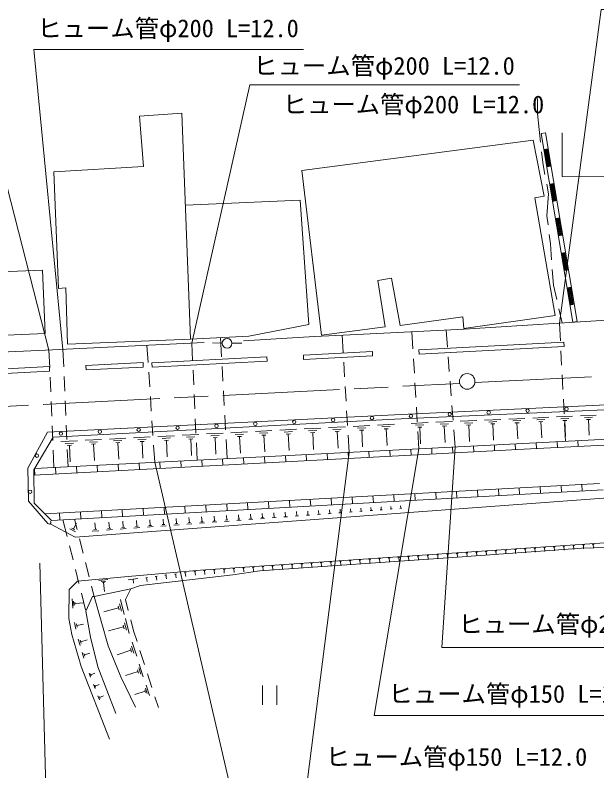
# Model space of a CAD drawing. Units: millimetres, scale not verified. Extents: x 40000 to 680000, y 20000 to 380000.
# Drawn here: x 121375 to 181140, y 242870 to 320544 of the extents above; entities that cross this region are included whole.
import ezdxf
from ezdxf.enums import TextEntityAlignment as Align

# ---------------------------------------------------------------- set-up
doc = ezdxf.new("R2010")
doc.units = ezdxf.units.MM
doc.header["$LTSCALE"] = 1000
doc.linetypes.add('CHAIN', pattern=[18.5, 12, -1.5, 3.5, -1.5])
for name, color, linetype, lineweight in [('M-BGD', 7, 'Continuous', 13), ('M-BMK', 2, 'CHAIN', 13), ('M-BMK-SRVR', 3, 'Continuous', 13), ('M-STR-HTXT', 7, 'Continuous', 13)]:
    doc.layers.add(name, color=color, linetype=linetype, lineweight=lineweight)
doc.styles.add('ＭＳ ゴシック', font='')
doc.styles.get('ＭＳ ゴシック').set_extended_font_data('MS Gothic')

msp = doc.modelspace()

# ---------------------------------------------------------------- linework, layer by layer
at = {"layer": 'M-BGD'}
for p, q in [((175038, 310427), (175038, 311983)), ((175213, 308800), (175038, 310427)), ((175358, 307478), (175213, 308800)), ((175421, 308361), (175864, 308435)), ((179100, 289049), (175864, 308435)), ((178656, 288975), (175421, 308361)), ((175614, 305163), (175468, 306484)), ((176137, 306804), (175693, 306730)), ((176078, 304969), (175782, 306744)), ((176167, 304984), (175870, 306759)), ((176255, 304999), (175959, 306774)), ((176344, 305013), (176048, 306789)), ((175802, 304165), (175614, 305163)), ((175989, 304954), (176433, 305028)), ((176177, 302186), (175988, 303183)), ((176729, 303253), (176285, 303179)), ((176670, 301418), (176374, 303193)), ((176759, 301433), (176463, 303208)), ((176848, 301448), (176552, 303223)), ((176937, 301462), (176640, 303238)), ((176014, 299917), (176177, 302186)), ((176582, 301403), (177025, 301477)), ((176127, 298974), (176014, 299917)), ((177322, 299702), (176878, 299628)), ((177263, 297867), (176967, 299643)), ((177352, 297882), (177055, 299657)), ((177441, 297897), (177144, 299672)), ((177529, 297912), (177233, 299687)), ((176359, 297039), (176246, 297981)), ((177174, 297852), (177618, 297926)), ((176483, 295407), (176359, 297039)), ((177914, 296151), (177471, 296077)), ((177856, 294316), (177559, 296092)), ((177944, 294331), (177648, 296106)), ((178033, 294346), (177737, 296121)), ((178122, 294361), (177826, 296136)), ((176683, 292777), (176559, 294410)), ((177767, 294301), (178211, 294375)), ((177013, 291329), (176683, 292777)), ((178507, 292600), (178063, 292526)), ((178448, 290765), (178152, 292541)), ((178537, 290780), (178241, 292556)), ((178626, 290795), (178329, 292570)), ((178715, 290810), (178418, 292585)), ((178359, 290751), (178803, 290825)), ((177564, 288906), (177234, 290354)), ((178656, 288975), (179100, 289049)), ((165645, 288182), (165783, 286406)), ((177299, 288890), (177394, 287057)), ((142468, 287401), (142580, 285426)), ((154974, 287651), (155079, 285869)), ((162238, 286230), (162130, 288007)), ((139613, 285060), (139532, 286821)), ((142655, 286835), (141656, 286870)), ((143655, 286818), (144655, 286818)), ((124851, 286119), (124925, 284335)), ((126369, 284406), (126292, 286188)), ((134916, 286600), (135034, 284833)), ((177445, 286058), (177523, 284560)), ((162391, 283734), (162299, 285231)), ((165861, 285409), (165977, 283914)), ((142636, 284428), (142721, 282930)), ((155138, 284871), (155226, 283374)), ((135101, 283836), (135201, 282339)), ((139728, 282562), (139659, 284061)), ((177574, 283561), (177651, 282063)), ((124966, 283336), (125028, 281837)), ((126477, 281909), (126412, 283407)), ((162543, 281239), (162452, 282736)), ((166055, 282917), (166171, 281422)), ((155285, 282375), (155373, 280878)), ((135268, 281341), (135368, 279845)), ((139842, 280065), (139773, 281563)), ((142777, 281932), (142862, 280434)), ((125069, 280838), (125131, 279339)), ((126584, 279411), (126520, 280910)), ((166249, 280425), (166365, 278929)), ((177703, 281064), (177780, 279566)), ((155432, 279880), (155521, 278382)), ((162695, 278743), (162604, 280241)), ((139956, 277568), (139888, 279066)), ((142919, 279436), (143003, 277938)), ((167105, 278806), (168795, 278881)), ((169600, 278917), (171277, 278992)), ((172082, 279028), (173746, 279102)), ((172508, 278838), (173340, 278875)), ((174552, 279138), (176203, 279211)), ((174974, 278950), (175800, 278986)), ((177009, 279247), (178648, 279320)), ((177428, 279060), (178247, 279097)), ((177642, 278865), (178051, 278883)), ((177846, 278874), (177919, 277235)), ((179453, 279356), (181080, 279428)), ((179869, 279171), (180682, 279207)), ((180081, 278976), (180488, 278995)), ((180285, 278985), (180357, 277359)), ((123371, 273957), (210858, 278411)), ((125172, 278340), (125234, 276841)), ((126692, 276913), (126627, 278412)), ((135434, 278847), (135535, 277350)), ((151071, 278016), (152786, 278106)), ((153584, 278147), (155301, 278237)), ((156099, 278278), (157818, 278368)), ((156540, 278086), (157400, 278130)), ((158616, 278409), (160338, 278499)), ((159058, 278217), (159919, 278261)), ((162077, 278582), (163792, 278659)), ((162515, 278387), (163373, 278425)), ((162739, 278182), (163168, 278201)), ((162954, 278192), (163030, 276477)), ((164598, 278694), (166300, 278770)), ((165033, 278501), (165884, 278538)), ((165255, 278297), (165680, 278316)), ((165468, 278307), (165543, 276605)), ((167537, 278614), (168382, 278651)), ((167758, 278412), (168180, 278431)), ((167969, 278421), (168044, 276732)), ((170029, 278726), (170867, 278764)), ((170247, 278526), (170667, 278545)), ((170457, 278535), (170532, 276859)), ((172725, 278639), (173141, 278658)), ((172933, 278649), (173007, 276985)), ((175189, 278752), (175602, 278771)), ((175396, 278762), (175469, 277110)), ((177831, 278568), (177926, 276734)), ((136046, 277233), (137747, 277322)), ((138545, 277363), (140247, 277452)), ((141045, 277494), (142750, 277583)), ((141482, 277303), (142335, 277347)), ((143548, 277624), (145256, 277713)), ((143986, 277433), (144840, 277477)), ((146053, 277755), (147763, 277844)), ((146492, 277563), (147347, 277608)), ((146717, 277361), (147144, 277383)), ((146931, 277372), (147020, 275662)), ((148561, 277885), (150273, 277975)), ((149000, 277694), (149856, 277738)), ((149225, 277491), (149654, 277513)), ((149439, 277502), (149529, 275789)), ((151511, 277824), (152368, 277869)), ((151736, 277621), (152165, 277643)), ((151951, 277632), (152040, 275917)), ((154024, 277955), (154883, 278000)), ((154250, 277751), (154679, 277774)), ((154465, 277763), (154554, 276045)), ((155580, 277384), (155685, 275602)), ((156766, 277882), (157196, 277904)), ((156981, 277893), (157070, 276173)), ((159284, 278013), (159715, 278035)), ((159499, 278024), (159589, 276302)), ((162865, 275968), (162756, 277745)), ((166443, 277932), (166581, 276157)), ((126078, 276714), (127769, 276802)), ((126512, 276524), (127357, 276568)), ((128566, 276843), (130260, 276932)), ((129001, 276654), (129847, 276698)), ((131057, 276973), (132753, 277062)), ((131492, 276783), (132340, 276827)), ((131715, 276582), (132139, 276604)), ((131927, 276593), (132016, 274898)), ((133551, 277103), (135249, 277192)), ((133986, 276913), (134835, 276957)), ((134210, 276712), (134634, 276734)), ((134422, 276723), (134510, 275025)), ((136483, 277043), (137333, 277087)), ((136706, 276841), (137131, 276863)), ((136919, 276852), (137007, 275152)), ((138981, 277173), (139833, 277217)), ((139205, 276971), (139631, 276993)), ((139418, 276982), (139507, 275279)), ((140083, 274808), (140002, 276569)), ((141707, 277101), (142133, 277123)), ((141920, 277112), (142009, 275407)), ((143060, 276940), (143171, 274965)), ((144211, 277231), (144637, 277253)), ((144424, 277242), (144513, 275534)), ((174904, 276581), (174933, 276005)), ((177051, 276690), (177081, 276111)), ((179198, 276799), (179228, 276218)), ((125275, 275842), (125349, 274058)), ((126734, 276324), (127157, 276346)), ((126812, 274132), (126735, 275914)), ((126945, 276335), (127034, 274644)), ((129223, 276453), (129647, 276475)), ((129435, 276464), (129523, 274771)), ((135601, 276352), (135719, 274586)), ((159873, 275815), (159904, 275210)), ((162021, 275925), (162051, 275324)), ((164168, 276034), (164198, 275438)), ((166315, 276143), (166345, 275551)), ((168462, 276253), (168492, 275665)), ((170609, 276362), (170639, 275779)), ((172757, 276471), (172786, 275893)), ((144843, 275050), (144875, 274412)), ((146990, 275160), (147022, 274526)), ((149137, 275269), (149169, 274640)), ((151284, 275378), (151316, 274754)), ((153432, 275487), (153463, 274868)), ((155579, 275597), (155610, 274982)), ((157726, 275706), (157757, 275096)), ((129812, 274285), (129846, 273614)), ((131959, 274394), (131993, 273728)), ((134107, 274504), (134140, 273842)), ((136254, 274613), (136287, 273956)), ((138401, 274722), (138434, 274070)), ((140548, 274832), (140581, 274184)), ((142696, 274941), (142728, 274298)), ((123371, 273957), (123405, 273272)), ((125518, 274066), (125552, 273386)), ((127665, 274176), (127699, 273500)), ((124439, 269297), (181398, 272418)), ((173206, 271283), (173168, 271967)), ((175352, 271402), (175315, 272084)), ((177499, 271521), (177461, 272202)), ((179646, 271639), (179608, 272320)), ((181792, 271758), (125128, 268618)), ((158179, 270450), (158140, 271144)), ((160325, 270569), (160287, 271261)), ((162472, 270688), (162434, 271379)), ((164619, 270807), (164581, 271496)), ((166766, 270926), (166727, 271614)), ((168912, 271045), (168874, 271732)), ((171059, 271164), (171021, 271849)), ((143152, 269617), (143113, 270320)), ((145298, 269736), (145260, 270438)), ((147445, 269855), (147406, 270556)), ((149592, 269974), (149553, 270673)), ((151739, 270093), (151700, 270791)), ((153885, 270212), (153847, 270908)), ((156032, 270331), (155993, 271026)), ((130272, 268903), (130232, 269615)), ((132418, 269022), (132379, 269732)), ((134565, 269141), (134526, 269850)), ((136712, 269260), (136672, 269968)), ((138858, 269379), (138819, 270085)), ((141005, 269498), (140966, 270203)), ((151463, 269149), (151431, 269575)), ((152585, 269232), (152555, 269637)), ((153691, 269313), (153663, 269699)), ((154781, 269394), (154754, 269759)), ((155855, 269474), (155830, 269819)), ((157044, 269562), (156783, 269542)), ((156914, 269552), (156889, 269878)), ((158079, 269638), (157834, 269620)), ((157957, 269629), (157934, 269936)), ((159099, 269714), (158869, 269697)), ((158984, 269705), (158963, 269993)), ((160105, 269788), (159890, 269772)), ((159997, 269780), (159977, 270049)), ((161095, 269861), (160895, 269846)), ((160995, 269854), (160977, 270104)), ((125978, 268665), (125939, 269380)), ((128125, 268784), (128085, 269497)), ((137954, 268285), (137914, 268826)), ((139273, 268378), (139235, 268899)), ((140574, 268469), (140536, 268971)), ((141855, 268559), (141819, 269042)), ((143118, 268648), (143083, 269113)), ((144362, 268735), (144329, 269182)), ((145695, 268829), (145481, 268814)), ((145588, 268822), (145557, 269250)), ((147009, 268819), (146599, 268789)), ((146899, 268914), (146694, 268899)), ((146797, 268906), (146766, 269317)), ((148191, 268907), (147798, 268877)), ((147995, 268892), (147958, 269383)), ((149355, 268993), (148980, 268965)), ((149168, 268979), (149133, 269448)), ((150503, 269078), (150144, 269051)), ((150323, 269064), (150290, 269512)), ((151633, 269161), (151292, 269136)), ((152747, 269244), (152423, 269220)), ((153845, 269325), (153537, 269302)), ((154927, 269405), (154635, 269383)), ((155993, 269484), (155717, 269463)), ((126283, 268682), (126715, 266970)), ((127363, 267741), (127683, 268333)), ((127750, 267678), (127481, 268749)), ((129616, 267699), (129566, 268363)), ((131057, 267800), (131009, 268443)), ((132477, 267900), (132431, 268522)), ((134027, 268010), (133726, 267987)), ((133876, 267999), (133832, 268600)), ((135401, 268106), (135110, 268085)), ((135255, 268095), (135212, 268676)), ((136905, 268071), (136344, 268030)), ((136755, 268201), (136474, 268181)), ((136614, 268191), (136573, 268752)), ((138234, 268170), (137693, 268130)), ((138089, 268295), (137818, 268275)), ((139544, 268267), (139022, 268228)), ((139404, 268387), (139143, 268368)), ((140834, 268362), (140332, 268325)), ((140699, 268478), (140448, 268460)), ((142106, 268456), (141622, 268421)), ((141976, 268568), (141734, 268550)), ((143359, 268549), (142894, 268515)), ((143234, 268657), (143002, 268639)), ((144593, 268640), (144147, 268607)), ((144474, 268744), (144251, 268727)), ((145810, 268730), (145382, 268699)), ((127579, 267433), (126987, 267753)), ((127511, 267661), (127215, 267821)), ((129960, 267558), (129296, 267508)), ((129782, 267711), (129449, 267687)), ((131390, 267663), (130747, 267616)), ((131217, 267812), (130896, 267788)), ((132799, 267768), (132177, 267722)), ((132632, 267912), (132321, 267889)), ((134188, 267870), (133587, 267826)), ((135557, 267972), (134976, 267929)), ((128359, 265253), (127994, 266708)), ((126959, 266000), (127325, 264545)), ((173666, 265688), (173866, 265702)), ((173766, 265695), (173793, 265296)), ((174664, 265756), (174864, 265769)), ((174764, 265762), (174791, 265363)), ((175662, 265823), (175861, 265837)), ((175762, 265830), (175789, 265431)), ((176659, 265891), (176859, 265904)), ((176759, 265897), (176786, 265498)), ((177657, 265958), (177857, 265972)), ((177757, 265965), (177784, 265566)), ((178655, 266025), (178854, 266039)), ((178755, 266032), (178782, 265633)), ((179653, 266093), (179852, 266106)), ((179752, 266100), (179779, 265701)), ((180650, 266160), (180850, 266174)), ((180750, 266167), (180777, 265768)), ((161694, 264878), (161893, 264892)), ((161793, 264885), (161820, 264486)), ((162691, 264946), (162891, 264959)), ((162791, 264953), (162818, 264554)), ((163689, 265013), (163889, 265027)), ((163789, 265020), (163816, 264621)), ((164687, 265081), (164886, 265094)), ((164787, 265088), (164814, 264689)), ((165685, 265148), (165884, 265162)), ((165784, 265155), (165811, 264756)), ((166682, 265216), (166882, 265229)), ((166782, 265223), (166809, 264823)), ((167680, 265283), (167880, 265297)), ((167780, 265290), (167807, 264891)), ((168678, 265351), (168877, 265364)), ((168777, 265358), (168804, 264958)), ((169675, 265418), (169875, 265432)), ((169775, 265425), (169802, 265026)), ((170673, 265486), (170873, 265499)), ((170773, 265492), (170800, 265093)), ((171671, 265553), (171870, 265567)), ((171771, 265560), (171798, 265161)), ((172669, 265621), (172868, 265634)), ((172768, 265627), (172795, 265228)), ((128968, 262829), (128603, 264283)), ((150719, 264136), (150918, 264150)), ((150819, 264143), (150845, 263744)), ((151716, 264204), (151916, 264217)), ((151816, 264210), (151843, 263811)), ((152714, 264271), (152914, 264285)), ((152814, 264278), (152841, 263879)), ((153712, 264339), (153911, 264352)), ((153812, 264345), (153839, 263946)), ((154710, 264406), (154909, 264420)), ((154809, 264413), (154836, 264014)), ((155707, 264474), (155907, 264487)), ((155807, 264480), (155834, 264081)), ((156705, 264541), (156905, 264555)), ((156805, 264548), (156832, 264149)), ((157703, 264609), (157902, 264622)), ((157803, 264615), (157830, 264216)), ((158701, 264676), (158900, 264690)), ((158800, 264683), (158827, 264284)), ((159698, 264744), (159898, 264757)), ((159798, 264750), (159825, 264351)), ((160696, 264811), (160895, 264824)), ((160796, 264818), (160823, 264419)), ((127569, 263576), (127936, 262121)), ((139748, 263355), (139946, 263380)), ((139847, 263367), (139897, 262970)), ((140742, 263462), (140941, 263475)), ((140841, 263468), (140868, 263069)), ((141739, 263529), (141939, 263542)), ((141839, 263536), (141866, 263137)), ((142737, 263596), (142937, 263610)), ((142837, 263603), (142864, 263204)), ((143735, 263664), (143934, 263677)), ((143834, 263671), (143861, 263272)), ((144732, 263731), (144932, 263745)), ((144832, 263738), (144859, 263339)), ((145730, 263799), (145930, 263812)), ((145830, 263806), (145857, 263407)), ((146728, 263866), (146927, 263880)), ((146828, 263873), (146855, 263474)), ((147726, 263934), (147925, 263947)), ((147825, 263941), (147852, 263541)), ((148723, 264001), (148923, 264015)), ((148823, 264008), (148850, 263609)), ((149721, 264069), (149921, 264082)), ((149821, 264076), (149848, 263676)), ((127784, 262371), (132972, 262838)), ((133002, 262500), (133994, 262626)), ((133498, 262563), (133548, 262166)), ((134787, 262726), (134986, 262752)), ((134886, 262739), (134937, 262342)), ((135779, 262852), (135978, 262877)), ((135879, 262865), (135929, 262468)), ((136771, 262978), (136970, 263003)), ((136871, 262990), (136921, 262593)), ((137763, 263103), (137962, 263129)), ((137863, 263116), (137913, 262719)), ((138756, 263229), (138954, 263254)), ((138855, 263242), (138905, 262845)), ((129481, 260788), (129212, 261859)), ((129963, 262421), (130902, 262524)), ((130210, 262329), (130680, 262381)), ((130341, 262225), (130575, 262251)), ((130458, 262238), (130561, 261299)), ((128180, 261151), (128611, 259439)), ((133257, 261583), (129481, 260788)), ((132711, 260473), (133257, 261583)), ((127301, 259596), (127249, 260540)), ((127406, 259838), (127380, 260310)), ((132191, 260487), (132592, 258951)), ((133002, 259358), (132711, 260473)), ((127518, 259963), (127504, 260199)), ((127511, 260081), (128455, 260134)), ((132007, 259619), (130472, 259218)), ((131957, 259811), (132057, 259427)), ((132099, 260053), (132300, 259285)), ((127604, 257438), (127483, 258137)), ((127748, 257643), (127688, 257992)), ((127718, 257818), (128416, 257938)), ((132611, 258093), (132811, 257325)), ((132703, 258527), (133104, 256991)), ((133546, 257275), (133255, 258390)), ((132519, 257659), (130983, 257258)), ((132469, 257851), (132569, 257467)), ((133897, 256185), (133546, 257275)), ((128047, 255759), (127854, 256407)), ((128161, 255969), (128065, 256293)), ((128113, 256131), (128761, 256324)), ((133338, 255678), (133568, 254963)), ((133402, 256093), (133862, 254663)), ((128430, 254470), (128262, 255034)), ((128529, 254653), (128445, 254935)), ((128487, 254794), (129051, 254962)), ((133275, 255263), (131845, 254803)), ((133217, 255442), (133332, 255084)), ((134664, 253805), (134204, 255233)), ((133964, 253245), (134067, 252923)), ((134073, 253457), (134280, 252814)), ((134130, 253831), (134545, 252543)), ((129132, 252497), (128970, 252915)), ((129196, 252642), (129115, 252851)), ((129156, 252747), (129574, 252909)), ((134015, 253084), (132728, 252669)), ((135430, 251426), (134970, 252854)), ((129583, 251335), (129421, 251752)), ((129647, 251480), (129566, 251688)), ((129606, 251584), (130023, 251746)), ((134826, 251672), (135169, 250604)), ((134731, 251052), (133663, 250708)), ((134688, 251186), (134774, 250919)), ((134778, 251362), (134950, 250828)), ((146774, 251658), (146774, 249658)), ((148274, 251658), (148274, 249658)), ((130033, 250176), (129872, 250591)), ((130096, 250320), (130016, 250527)), ((130056, 250424), (130470, 250584)), ((136088, 249384), (135737, 250474))]:
    msp.add_line(p, q, dxfattribs=at)
for points in [[(125347, 304439), (134562, 304984), (134138, 310148), (138488, 310482), (139404, 287250)], [(177572, 308455), (177572, 303968), (206105, 303798), (205936, 308370)], [(152848, 287642), (150818, 304560), (174609, 307693), (175710, 301936), (174778, 301766), (176872, 289670)], [(125347, 304439), (125825, 292443), (126587, 292505), (126754, 286711), (139404, 287250)], [(138862, 300999), (150646, 301535), (151555, 288757), (145388, 287544), (139404, 287250)], [(115674, 287434), (124456, 287813), (124174, 294348), (115626, 293979)], [(176872, 289670), (167481, 288352), (167365, 289541), (160926, 288642), (160037, 293503), (158653, 293264), (159398, 288491), (152848, 287642)], [(183766, 289296), (167503, 288274), (155786, 287692), (152114, 287506), (144846, 287063)], [(140811, 286882), (124511, 286103), (104727, 285211)], [(124731, 268302), (122736, 270590), (122682, 273987), (124703, 277667), (161029, 279484), (208346, 281711), (211482, 278320), (211876, 274012), (210567, 271813)], [(125277, 277173), (161051, 279037), (208284, 281140)], [(123301, 273267), (174338, 275976), (210874, 277783)], [(125128, 268618), (123347, 270375), (123292, 273824), (125277, 277173)], [(124991, 268263), (127553, 266878), (182290, 270928)], [(182948, 266375), (140415, 263498), (132972, 262838)], [(133257, 261583), (134269, 261931), (143727, 263028), (146498, 263445), (166355, 264806), (179593, 265752), (182117, 265822)], [(131066, 246131), (128164, 253610), (127193, 256877), (126908, 258528), (126915, 261517), (127784, 262371)], [(129481, 260788), (129313, 260792), (128642, 259274)], [(129481, 260788), (130922, 255733), (132242, 252536), (133736, 249405)], [(128642, 259274), (129103, 256621), (129858, 253563), (131709, 248762)]]:
    msp.add_lwpolyline(points, dxfattribs=at)
for points in [[(162889, 285683), (177781, 286479), (177757, 286929), (162865, 286133)], [(151018, 285156), (158103, 285531), (158081, 285959), (150996, 285584)], [(135439, 284369), (147261, 284982), (147238, 285417), (135416, 284804)], [(95676, 282404), (124923, 283953), (124898, 284414), (95652, 282865)], [(128659, 284082), (134544, 284367), (134522, 284829), (128636, 284545)]]:
    msp.add_lwpolyline(points, close=True, dxfattribs=at)
for centre, radius in [((143155, 286818), 500), ((166030, 279519), 175), ((170026, 279707), 175), ((174021, 279895), 175), ((178017, 280083), 175), ((150050, 278735), 175), ((154045, 278934), 175), ((158040, 279134), 175), ((162035, 279331), 175), ((134070, 277935), 175), ((138065, 278135), 175), ((142060, 278335), 175), ((146055, 278535), 175), ((126080, 277536), 175), ((130075, 277735), 175), ((123612, 275264), 175), ((122920, 271558), 175)]:
    msp.add_circle(centre, radius, dxfattribs=at)
msp.add_arc((124872, 268425), 188, 221.0815, 41.0815, dxfattribs=at)
at = {"layer": 'M-BMK'}
msp.add_line((68815, 277705), (167046, 282691), dxfattribs=at)
msp.add_lwpolyline([(168611, 282789), (242941, 286456), (253352, 287001), (261008, 287365), (265523, 287414), (267474, 287495)], dxfattribs=at)
at = {"layer": 'M-BMK-SRVR'}
msp.add_circle((167818, 282899), 800, dxfattribs=at)
at = {"layer": 'M-STR-HTXT'}
msp.add_line((124964, 225506), (123920, 264218), dxfattribs=at)
for points in [[(124851, 286119), (115429, 322885), (143145, 322885)], [(177299, 288890), (181571, 321106), (209287, 321106)], [(126292, 286188), (123300, 317008), (151016, 317008)], [(139532, 286821), (145478, 313395), (173194, 313395)], [(162865, 275968), (158256, 248557), (186853, 248557)], [(166581, 276157), (165214, 255559), (193811, 255559)], [(155685, 275602), (151367, 241695), (179963, 241695)], [(135719, 274586), (144367, 237417), (172964, 237417)]]:
    msp.add_lwpolyline(points, dxfattribs=at)

# ---------------------------------------------------------------- texts
at = {"layer": 'M-STR-HTXT', "style": 'ＭＳ ゴシック'}
for s, p in [('ヒューム管φ200 L=12.0', (137085, 319191)), ('ヒューム管φ200 L=12.0', (159275, 315338)), ('ヒューム管φ200 L=12.0', (162297, 311367)), ('ヒューム管φ200 L=12.0', (180340, 257961)), ('ヒューム管φ150 L=12.0', (173167, 250787)), ('ヒューム管φ150 L=12.0', (166720, 244308))]:
    msp.add_text(s, height=1833, dxfattribs=at).set_placement(p, align=Align.MIDDLE_CENTER)

doc.saveas('drawing.dxf')
